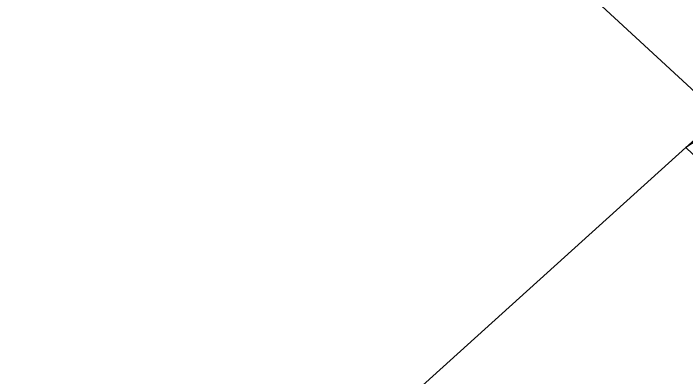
# Model space of a CAD drawing. Header units: metres. Extents: x 5050628 to 5051714, y 2427166 to 2427740.
# Drawn here: x 5051223.41 to 5051233.05, y 2427406.62 to 2427411.83 of the extents above; entities that cross this region are included whole.
import ezdxf

# ---------------------------------------------------------------- set-up
doc = ezdxf.new("R2010")
doc.units = ezdxf.units.M
doc.layers.add('LEVANTAMIENTO', color=253, linetype='Continuous', true_color=0xbebebe)
doc.layers.add('ORTOFOTO', color=7, linetype='Continuous')
picture_1 = doc.add_image_def('image1.jpg', size_in_pixel=(6889, 5778))

msp = doc.modelspace()

# ---------------------------------------------------------------- linework, layer by layer
at = {"layer": 'LEVANTAMIENTO'}
for points in [[(5051200.592, 2427418.252), (5051211.658, 2427431.144), (5051218.171, 2427423.977), (5051219.624, 2427425.287), (5051222.849, 2427421.731), (5051222.658, 2427421.357), (5051226.015, 2427417.316), (5051226.154, 2427417.182), (5051233.547, 2427410.362), (5051233.037, 2427409.914), (5051240.099, 2427403.221), (5051239.923, 2427402.559)], [(5051226.015, 2427417.316), (5051227.11, 2427418.379), (5051234.517, 2427412.024), (5051233.547, 2427410.362), (5051226.154, 2427417.182), (5051226.015, 2427417.316)], [(5051240.099, 2427403.221), (5051241.434, 2427404.376), (5051234.654, 2427410.961), (5051233.037, 2427409.914), (5051240.099, 2427403.221)], [(5051233.037, 2427409.914), (5051228.6696, 2427405.9663)]]:
    msp.add_lwpolyline(points, dxfattribs=at)

# ---------------------------------------------------------------- pictures from other files: only their frames are drawn
at = {"layer": 'ORTOFOTO'}
image = msp.add_image(picture_1, insert=(5050758.8887, 2427166.4673), size_in_units=(683.8504, 573.5647), dxfattribs=at)
image.dxf.flags = 11

doc.saveas('drawing.dxf')
